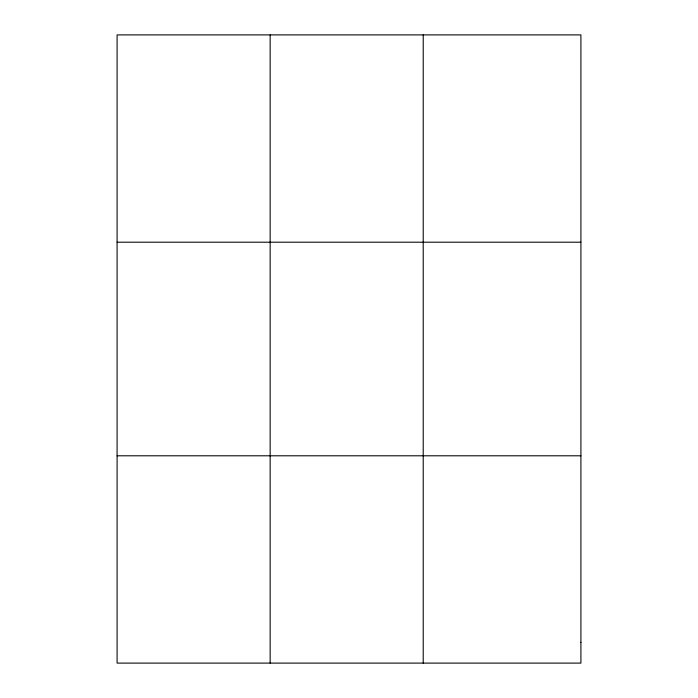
<?xml version="1.0" encoding="UTF-8"?>
<svg xmlns="http://www.w3.org/2000/svg" width="698" height="698" viewBox="0 0 698 698"><rect width="100%" height="100%" fill="white"/><g stroke="black" fill="none" stroke-linecap="round" stroke-linejoin="round"><path stroke-width="1.05" d="M270.152 34.9L270.152 663.1M423.215 34.9L423.215 663.1M117.09 242.206L580.91 242.206M117.09 455.794L580.91 455.794M580.91 642.369L580.91 663.1L117.09 663.1L117.09 34.9L580.91 34.9L580.91 642.369"/></g></svg>
